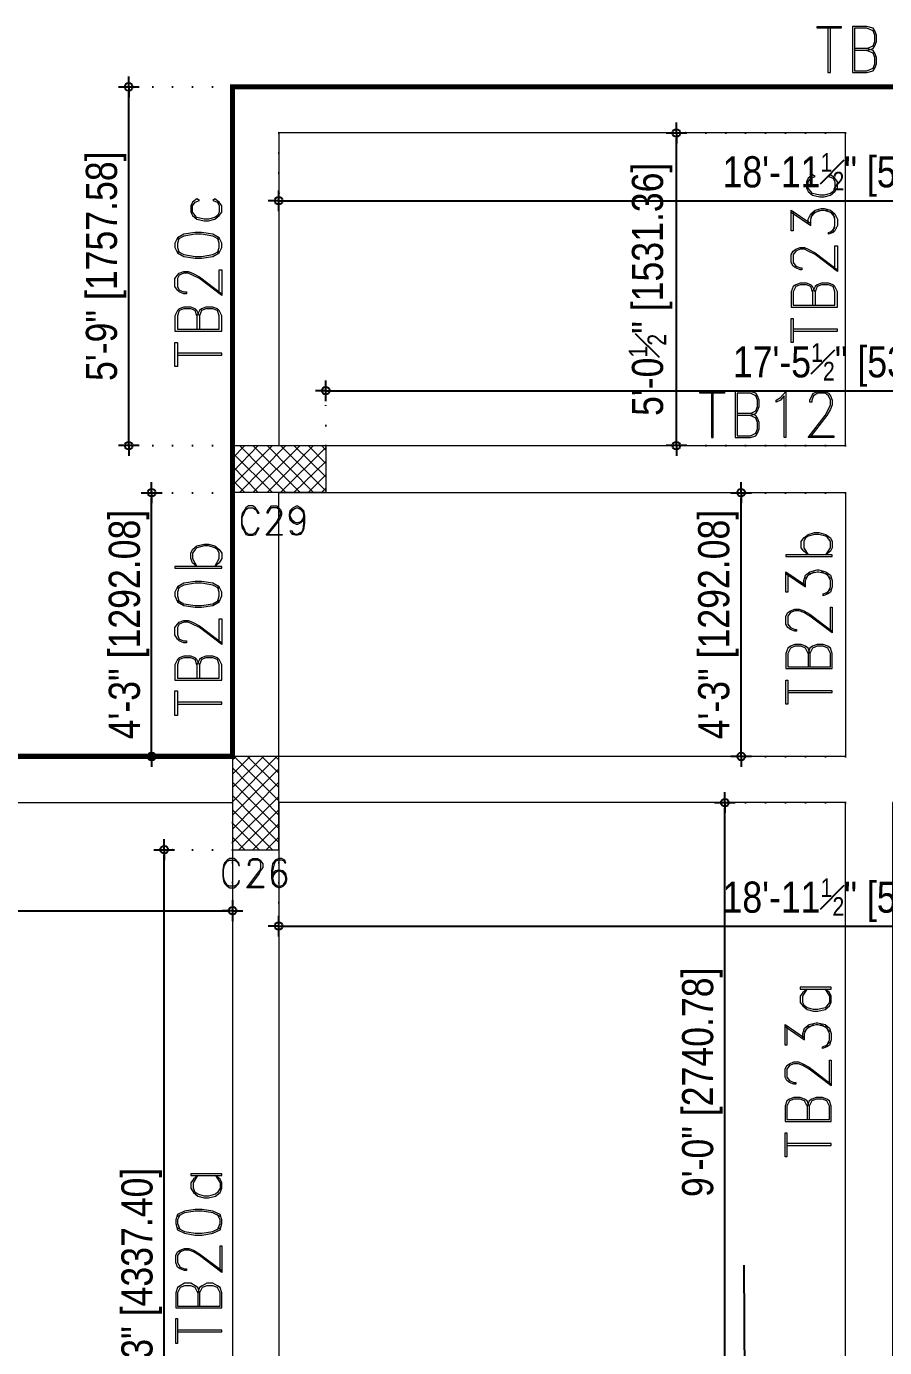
# Model space of a CAD drawing. Header units: inches. Extents: x 1259 to 4988, y 1085 to 3652.
# Drawn here: x 4131.9 to 4297.4, y 2769.3 to 3024.1 of the extents above; entities that cross this region are included whole.
import ezdxf

# ---------------------------------------------------------------- set-up
doc = ezdxf.new("R2010")
doc.units = ezdxf.units.IN
doc.header["$LTSCALE"] = 15
doc.header["$MEASUREMENT"] = 0
doc.header["$PDMODE"] = 2
doc.linetypes.add('DOT', pattern=[0.25, 0, -0.25])
for name, color, linetype in [('DIMENSION', 160, 'Continuous'), ('PDF_A_Column', 7, 'Continuous'), ('PDF_A_Column Hatch', 7, 'Continuous'), ('PDF_BEAM_LN', 7, 'Continuous'), ('PDF_BLS-TAG', 7, 'Continuous'), ('PDF_COL_NO', 7, 'Continuous')]:
    doc.layers.add(name, color=color, linetype=linetype)
doc.styles.add('swis721cnbt', font='swissc.ttf')
doc.dimstyles.get("Standard").update_dxf_attribs({"dimtxt": 6, "dimasz": 1, "dimexe": 0, "dimexo": 0, "dimgap": 0.5, "dimtad": 1, "dimdec": 1, "dimzin": 3, "dimdsep": 46, "dimlunit": 4, "dimtxsty": 'swis721cnbt', "dimblk": 'rp', "dimcen": 0.09, "dimclrd": 251, "dimclre": 3, "dimclrt": 160, "dimadec": 0, "dimazin": 0, "dimtfac": 0.6, "dimtdec": 1, "dimtofl": 0, "dimtmove": 0, "dimatfit": 3, "dimfxl": 9, "dimfrac": 1, "dimtolj": 1, "dimtzin": 0, "dimlwd": -1, "dimlwe": -1, "dimarcsym": 0})

# ---------------------------------------------------------------- blocks, each defined once
blk = doc.blocks.new('rp')
for p, q in [((0, 0), (-2, 0)), ((0, 2), (0, -2)), ((0, 0), (2, 0))]:
    blk.add_line(p, q)
blk.add_circle((0, 0), 0.75)
blk = doc.blocks.new('*D242')
at = {"layer": 'Defpoints', "color": 0, "transparency": 16777216}
for p in [(4004, 2874.42), (4171.68, 2874.42), (4171.68, 2853.57)]:
    blk.add_point(p, dxfattribs=at)
at = {"layer": 'DIMENSION', "color": 3, "linetype": 'DOT', "transparency": 16777216}
for p, q in [((4004, 2874.42), (4004, 2853.57)), ((4171.68, 2874.42), (4171.68, 2853.57))]:
    blk.add_line(p, q, dxfattribs=at)
at = {"layer": 'DIMENSION', "color": 251, "transparency": 16777216}
blk.add_line((4005, 2853.57), (4170.68, 2853.57), dxfattribs=at)
at = {"layer": 'DIMENSION', "color": 251, "transparency": 16777216, "rotation": 180}
blk.add_blockref('rp', (4004, 2853.57), dxfattribs=at)
at = {"layer": 'DIMENSION', "color": 251, "transparency": 16777216}
blk.add_blockref('rp', (4171.68, 2853.57), dxfattribs=at)
at = {"layer": 'DIMENSION', "color": 160, "transparency": 16777216, "insert": (4087.84, 2858.54), "char_height": 6, "attachment_point": 5, "style": 'swis721cnbt'}
blk.add_mtext('\\A1;13\'-11{\\H0.6x;\\S1#2;}" [4259.09]', dxfattribs=at)
blk = doc.blocks.new('*D243')
at = {"layer": 'Defpoints', "color": 0, "transparency": 16777216}
for p in [(4180.58, 2874.42), (4408.21, 2874.42), (4408.21, 2850.61)]:
    blk.add_point(p, dxfattribs=at)
at = {"layer": 'DIMENSION', "color": 3, "linetype": 'DOT', "transparency": 16777216}
for p, q in [((4180.58, 2874.42), (4180.58, 2850.61)), ((4408.21, 2874.42), (4408.21, 2850.61))]:
    blk.add_line(p, q, dxfattribs=at)
at = {"layer": 'DIMENSION', "color": 251, "transparency": 16777216}
blk.add_line((4181.58, 2850.61), (4407.21, 2850.61), dxfattribs=at)
at = {"layer": 'DIMENSION', "color": 251, "transparency": 16777216, "rotation": 180}
blk.add_blockref('rp', (4180.58, 2850.61), dxfattribs=at)
at = {"layer": 'DIMENSION', "color": 251, "transparency": 16777216}
blk.add_blockref('rp', (4408.21, 2850.61), dxfattribs=at)
at = {"layer": 'DIMENSION', "color": 160, "transparency": 16777216, "insert": (4294.4, 2855.58), "char_height": 6, "attachment_point": 5, "style": 'swis721cnbt'}
blk.add_mtext('\\A1;18\'-11{\\H0.6x;\\S1#2;}" [5781.75]', dxfattribs=at)
blk = doc.blocks.new('*D246')
at = {"layer": 'Defpoints', "color": 0, "transparency": 16777216}
for p in [(4399.3, 2953.85), (4189.66, 2943.27), (4399.3, 2943.27)]:
    blk.add_point(p, dxfattribs=at)
at = {"layer": 'DIMENSION', "color": 3, "linetype": 'DOT', "transparency": 16777216}
for p, q in [((4189.66, 2943.27), (4189.66, 2953.85)), ((4399.3, 2943.27), (4399.3, 2953.85))]:
    blk.add_line(p, q, dxfattribs=at)
at = {"layer": 'DIMENSION', "color": 251, "transparency": 16777216}
blk.add_line((4190.66, 2953.85), (4398.3, 2953.85), dxfattribs=at)
at = {"layer": 'DIMENSION', "color": 251, "transparency": 16777216, "rotation": 180}
blk.add_blockref('rp', (4189.66, 2953.85), dxfattribs=at)
at = {"layer": 'DIMENSION', "color": 251, "transparency": 16777216}
blk.add_blockref('rp', (4399.3, 2953.85), dxfattribs=at)
at = {"layer": 'DIMENSION', "color": 160, "transparency": 16777216, "insert": (4294.48, 2958.82), "char_height": 6, "attachment_point": 5, "style": 'swis721cnbt'}
blk.add_mtext('\\A1;17\'-5{\\H0.6x;\\S1#2;}" [5324.95]', dxfattribs=at)
blk = doc.blocks.new('*D247')
at = {"layer": 'Defpoints', "color": 0, "transparency": 16777216}
for p in [(4180.58, 3003.56), (4408.21, 3003.56), (4408.21, 2990.5)]:
    blk.add_point(p, dxfattribs=at)
at = {"layer": 'DIMENSION', "color": 3, "linetype": 'DOT', "transparency": 16777216}
for p, q in [((4180.58, 3003.56), (4180.58, 2990.5)), ((4408.21, 3003.56), (4408.21, 2990.5))]:
    blk.add_line(p, q, dxfattribs=at)
at = {"layer": 'DIMENSION', "color": 251, "transparency": 16777216}
blk.add_line((4181.58, 2990.5), (4407.21, 2990.5), dxfattribs=at)
at = {"layer": 'DIMENSION', "color": 251, "transparency": 16777216, "rotation": 180}
blk.add_blockref('rp', (4180.58, 2990.5), dxfattribs=at)
at = {"layer": 'DIMENSION', "color": 251, "transparency": 16777216}
blk.add_blockref('rp', (4408.21, 2990.5), dxfattribs=at)
at = {"layer": 'DIMENSION', "color": 160, "transparency": 16777216, "insert": (4294.4, 2995.47), "char_height": 6, "attachment_point": 5, "style": 'swis721cnbt'}
blk.add_mtext('\\A1;18\'-11{\\H0.6x;\\S1#2;}" [5781.75]', dxfattribs=at)
blk = doc.blocks.new('*D256')
at = {"layer": 'Defpoints', "color": 0, "transparency": 16777216}
for p in [(4158.51, 2865.34), (4171.68, 2865.34), (4171.68, 2694.58)]:
    blk.add_point(p, dxfattribs=at)
at = {"layer": 'DIMENSION', "color": 3, "linetype": 'DOT', "transparency": 16777216}
for p, q in [((4171.68, 2865.34), (4158.51, 2865.34)), ((4171.68, 2694.58), (4158.51, 2694.58))]:
    blk.add_line(p, q, dxfattribs=at)
at = {"layer": 'DIMENSION', "color": 251, "transparency": 16777216}
blk.add_line((4158.51, 2695.58), (4158.51, 2864.34), dxfattribs=at)
for p, rotation in [((4158.51, 2865.34), 90), ((4158.51, 2694.58), 270)]:
    blk.add_blockref('rp', p, dxfattribs=dict(at, rotation=rotation))
at = {"layer": 'DIMENSION', "color": 160, "transparency": 16777216, "insert": (4154.15, 2779.96), "char_height": 6, "attachment_point": 5, "rotation": 90, "style": 'swis721cnbt'}
blk.add_mtext('\\A1;14\'-3" [4337.40]', dxfattribs=at)
blk = doc.blocks.new('*D257')
at = {"layer": 'Defpoints', "color": 0, "transparency": 16777216}
for p in [(4156.08, 2934.19), (4171.68, 2934.19), (4171.68, 2883.32)]:
    blk.add_point(p, dxfattribs=at)
at = {"layer": 'DIMENSION', "color": 3, "linetype": 'DOT', "transparency": 16777216}
for p, q in [((4171.68, 2934.19), (4156.08, 2934.19)), ((4171.68, 2883.32), (4156.08, 2883.32))]:
    blk.add_line(p, q, dxfattribs=at)
at = {"layer": 'DIMENSION', "color": 251, "transparency": 16777216}
blk.add_line((4156.08, 2884.32), (4156.08, 2933.19), dxfattribs=at)
for p, rotation in [((4156.08, 2934.19), 90), ((4156.08, 2883.32), 270)]:
    blk.add_blockref('rp', p, dxfattribs=dict(at, rotation=rotation))
at = {"layer": 'DIMENSION', "color": 160, "transparency": 16777216, "insert": (4151.72, 2908.76), "char_height": 6, "attachment_point": 5, "rotation": 90, "style": 'swis721cnbt'}
blk.add_mtext('\\A1;4\'-3" [1292.08]', dxfattribs=at)
blk = doc.blocks.new('*D258')
at = {"layer": 'Defpoints', "color": 0, "transparency": 16777216}
for p in [(4151.66, 3012.47), (4171.68, 3012.47), (4171.68, 2943.27)]:
    blk.add_point(p, dxfattribs=at)
at = {"layer": 'DIMENSION', "color": 3, "linetype": 'DOT', "transparency": 16777216}
for p, q in [((4171.68, 3012.47), (4151.66, 3012.47)), ((4171.68, 2943.27), (4151.66, 2943.27))]:
    blk.add_line(p, q, dxfattribs=at)
at = {"layer": 'DIMENSION', "color": 251, "transparency": 16777216}
blk.add_line((4151.66, 2944.27), (4151.66, 3011.47), dxfattribs=at)
for p, rotation in [((4151.66, 3012.47), 90), ((4151.66, 2943.27), 270)]:
    blk.add_blockref('rp', p, dxfattribs=dict(at, rotation=rotation))
at = {"layer": 'DIMENSION', "color": 160, "transparency": 16777216, "insert": (4147.3, 2977.87), "char_height": 6, "attachment_point": 5, "rotation": 90, "style": 'swis721cnbt'}
blk.add_mtext('\\A1;5\'-9" [1757.58]', dxfattribs=at)
blk = doc.blocks.new('*D263')
at = {"layer": 'Defpoints', "color": 0, "transparency": 16777216}
for p in [(4266.61, 2874.42), (4289.86, 2874.42), (4289.86, 2766.51)]:
    blk.add_point(p, dxfattribs=at)
at = {"layer": 'DIMENSION', "color": 3, "linetype": 'DOT', "transparency": 16777216}
for p, q in [((4289.86, 2874.42), (4266.61, 2874.42)), ((4289.86, 2766.51), (4266.61, 2766.51))]:
    blk.add_line(p, q, dxfattribs=at)
at = {"layer": 'DIMENSION', "color": 251, "transparency": 16777216}
blk.add_line((4266.61, 2767.51), (4266.61, 2873.42), dxfattribs=at)
for p, rotation in [((4266.61, 2874.42), 90), ((4266.61, 2766.51), 270)]:
    blk.add_blockref('rp', p, dxfattribs=dict(at, rotation=rotation))
at = {"layer": 'DIMENSION', "color": 160, "transparency": 16777216, "insert": (4262.25, 2820.47), "char_height": 6, "attachment_point": 5, "rotation": 90, "style": 'swis721cnbt'}
blk.add_mtext('\\A1;9\'-0" [2740.78]', dxfattribs=at)
blk = doc.blocks.new('*D264')
at = {"layer": 'Defpoints', "color": 0, "transparency": 16777216}
for p in [(4269.73, 2934.19), (4289.86, 2934.19), (4289.86, 2883.32)]:
    blk.add_point(p, dxfattribs=at)
at = {"layer": 'DIMENSION', "color": 3, "linetype": 'DOT', "transparency": 16777216}
for p, q in [((4289.86, 2934.19), (4269.73, 2934.19)), ((4289.86, 2883.32), (4269.73, 2883.32))]:
    blk.add_line(p, q, dxfattribs=at)
at = {"layer": 'DIMENSION', "color": 251, "transparency": 16777216}
blk.add_line((4269.73, 2884.32), (4269.73, 2933.19), dxfattribs=at)
for p, rotation in [((4269.73, 2934.19), 90), ((4269.73, 2883.32), 270)]:
    blk.add_blockref('rp', p, dxfattribs=dict(at, rotation=rotation))
at = {"layer": 'DIMENSION', "color": 160, "transparency": 16777216, "insert": (4265.36, 2908.76), "char_height": 6, "attachment_point": 5, "rotation": 90, "style": 'swis721cnbt'}
blk.add_mtext('\\A1;4\'-3" [1292.08]', dxfattribs=at)
blk = doc.blocks.new('*D265')
at = {"layer": 'Defpoints', "color": 0, "transparency": 16777216}
for p in [(4257.26, 3003.56), (4289.86, 3003.56), (4289.86, 2943.27)]:
    blk.add_point(p, dxfattribs=at)
at = {"layer": 'DIMENSION', "color": 3, "linetype": 'DOT', "transparency": 16777216}
for p, q in [((4289.86, 3003.56), (4257.26, 3003.56)), ((4289.86, 2943.27), (4257.26, 2943.27))]:
    blk.add_line(p, q, dxfattribs=at)
at = {"layer": 'DIMENSION', "color": 251, "transparency": 16777216}
blk.add_line((4257.26, 2944.27), (4257.26, 3002.56), dxfattribs=at)
for p, rotation in [((4257.26, 3003.56), 90), ((4257.26, 2943.27), 270)]:
    blk.add_blockref('rp', p, dxfattribs=dict(at, rotation=rotation))
at = {"layer": 'DIMENSION', "color": 160, "transparency": 16777216, "insert": (4252.29, 2973.42), "char_height": 6, "attachment_point": 5, "rotation": 90, "style": 'swis721cnbt'}
blk.add_mtext('\\A1;5\'-0{\\H0.6x;\\S1#2;}" [1531.36]', dxfattribs=at)

msp = doc.modelspace()

# ---------------------------------------------------------------- linework, layer by layer
at = {"layer": 'DIMENSION'}
msp.add_line((4270.504, 2760.518), (4270.332, 2785.218), dxfattribs=at)
at = {"layer": 'DIMENSION', "const_width": 1}
msp.add_lwpolyline([(3910.992, 2883.324), (4171.677, 2883.324), (4171.677, 3012.467), (4417.289, 3012.467), (4417.289, 2883.324), (4677.802, 2883.324), (4677.802, 2739.622), (4793.072, 2739.622), (4710.687, 2380.11), (4677.802, 2380.11), (4677.802, 2224.419)], dxfattribs=at)
at = {"layer": 'PDF_A_Column', "lineweight": 0}
for points in [[(4171.677, 2943.271), (4189.661, 2943.271), (4189.661, 2934.194), (4171.677, 2934.194)], [(4171.677, 2865.34), (4180.583, 2865.34), (4180.583, 2883.324), (4171.677, 2883.324)]]:
    msp.add_lwpolyline(points, close=True, dxfattribs=at)
at = {"layer": 'PDF_A_Column Hatch', "lineweight": 0}
for points in [[(4171.677, 2940.873), (4174.074, 2943.271)], [(4171.677, 2938.133), (4176.644, 2943.271)], [(4171.677, 2935.564), (4179.384, 2943.271)], [(4173.047, 2943.271), (4181.953, 2934.194)], [(4173.047, 2934.194), (4181.953, 2943.271)], [(4175.616, 2943.271), (4184.694, 2934.194)], [(4175.616, 2934.194), (4184.694, 2943.271)], [(4178.356, 2943.271), (4187.263, 2934.194)], [(4178.356, 2934.194), (4187.263, 2943.271)], [(4180.926, 2943.271), (4189.661, 2934.536)], [(4183.495, 2943.271), (4189.661, 2937.277)], [(4186.235, 2943.271), (4189.661, 2939.846)], [(4188.804, 2943.271), (4189.661, 2942.415)], [(4171.677, 2941.901), (4179.384, 2934.194)], [(4180.926, 2934.194), (4189.661, 2942.929)], [(4171.677, 2939.332), (4176.644, 2934.194)], [(4183.495, 2934.194), (4189.661, 2940.188)], [(4171.677, 2936.591), (4174.074, 2934.194)], [(4186.235, 2934.194), (4189.661, 2937.619)], [(4188.804, 2934.194), (4189.661, 2935.05)], [(4171.677, 2882.639), (4172.362, 2883.324)], [(4171.677, 2879.898), (4175.102, 2883.324)], [(4171.677, 2877.329), (4177.671, 2883.324)], [(4171.677, 2874.589), (4180.24, 2883.324)], [(4172.019, 2883.324), (4180.583, 2874.76)], [(4174.588, 2883.324), (4180.583, 2877.329)], [(4177.329, 2883.324), (4180.583, 2880.07)], [(4179.898, 2883.324), (4180.583, 2882.639)], [(4171.677, 2881.097), (4180.583, 2872.02)], [(4171.677, 2872.02), (4180.583, 2880.926)], [(4171.677, 2878.357), (4180.583, 2869.451)], [(4171.677, 2869.279), (4180.583, 2878.357)], [(4171.677, 2875.788), (4180.583, 2866.71)], [(4171.677, 2866.71), (4180.583, 2875.617)], [(4171.677, 2873.047), (4179.384, 2865.34)], [(4172.875, 2865.34), (4180.583, 2873.047)], [(4171.677, 2870.478), (4176.815, 2865.34)], [(4175.616, 2865.34), (4180.583, 2870.307)], [(4171.677, 2867.738), (4174.074, 2865.34)], [(4178.185, 2865.34), (4180.583, 2867.738)]]:
    msp.add_lwpolyline(points, dxfattribs=at)
at = {"layer": 'PDF_BEAM_LN', "lineweight": 0}
for points in [[(4020.438, 2071.639), (4020.438, 2425.156), (3957.408, 2425.156), (3957.408, 2562.864), (4002.454, 2562.864), (4002.454, 2685.67), (3910.992, 2685.67), (3910.992, 2883.324), (4171.677, 2883.324), (4171.677, 3012.467), (4417.289, 3012.467), (4417.289, 2883.324), (4677.802, 2883.324), (4677.802, 2739.622), (4710.687, 2739.622), (4710.687, 2727.633), (4677.802, 2685.67), (4631.386, 2685.67), (4631.386, 2434.063), (4677.802, 2434.063), (4713.428, 2391.757), (4710.687, 2380.11), (4677.802, 2380.11), (4677.802, 2224.419)], [(4516.116, 2434.063), (4622.308, 2434.063), (4622.308, 2685.67), (4408.211, 2685.67), (4408.211, 2733.627), (4339.357, 2733.627), (4339.357, 2742.534), (4408.211, 2742.534), (4408.211, 2874.418), (4298.936, 2874.418), (4298.936, 2766.513), (4289.858, 2766.513), (4289.858, 2874.418), (4180.583, 2874.418), (4180.583, 2742.363), (4264.509, 2742.363), (4264.509, 2733.456), (4180.583, 2733.456), (4180.583, 2694.576), (4206.103, 2694.576), (4206.103, 2434.063)]]:
    msp.add_lwpolyline(points, dxfattribs=at)
for points in [[(4289.858, 3003.561), (4180.583, 3003.561), (4180.583, 2943.271), (4289.858, 2943.271)], [(4289.858, 2934.194), (4289.858, 2883.324), (4180.583, 2883.324), (4180.583, 2934.194)], [(4171.677, 2874.418), (4171.677, 2694.576), (3920.07, 2694.576), (3920.07, 2874.418)]]:
    msp.add_lwpolyline(points, close=True, dxfattribs=at)
at = {"layer": 'PDF_BLS-TAG', "lineweight": 0}
for points in [[(4284.377, 3024.114), (4289.002, 3024.114), (4289.002, 3023.772), (4284.377, 3023.772)], [(4283.521, 2995.511), (4282.664, 2994.826), (4282.322, 2994.141), (4282.322, 2992.942), (4282.664, 2992.257), (4283.521, 2991.572), (4284.891, 2991.229), (4285.747, 2991.229), (4286.946, 2991.572), (4287.803, 2992.257), (4288.317, 2992.942), (4288.317, 2994.141), (4287.803, 2994.826), (4286.946, 2995.511), (4286.604, 2995.168), (4287.46, 2994.826), (4287.803, 2994.141), (4287.803, 2992.942), (4287.46, 2992.257), (4286.946, 2991.914), (4285.747, 2991.572), (4284.891, 2991.572), (4283.521, 2991.914), (4283.178, 2992.257), (4282.664, 2992.942), (4282.664, 2994.141), (4283.178, 2994.826), (4284.035, 2995.168)], [(4164.825, 2990.886), (4163.969, 2990.201), (4163.626, 2989.516), (4163.626, 2988.317), (4163.969, 2987.632), (4164.825, 2986.947), (4166.196, 2986.604), (4167.052, 2986.604), (4168.251, 2986.947), (4169.107, 2987.632), (4169.621, 2988.317), (4169.621, 2989.516), (4169.107, 2990.201), (4168.251, 2990.886), (4167.908, 2990.544), (4168.765, 2990.201), (4169.107, 2989.516), (4169.107, 2988.317), (4168.765, 2987.632), (4168.251, 2987.29), (4167.052, 2986.947), (4166.196, 2986.947), (4164.825, 2987.29), (4164.483, 2987.632), (4163.969, 2988.317), (4163.969, 2989.516), (4164.483, 2990.201), (4165.339, 2990.544)], [(4160.543, 2981.466), (4161.057, 2980.438), (4162.256, 2979.753), (4164.483, 2979.411), (4165.682, 2979.411), (4167.908, 2979.753), (4169.107, 2980.438), (4169.621, 2981.466), (4169.621, 2982.323), (4169.107, 2983.35), (4167.908, 2984.035), (4165.682, 2984.378), (4164.483, 2984.378), (4162.256, 2984.035), (4161.057, 2983.35), (4160.543, 2982.323)], [(4279.41, 2963.139), (4279.41, 2967.764), (4279.753, 2967.764), (4279.753, 2963.139)], [(4160.543, 2958.515), (4160.543, 2963.139), (4161.057, 2963.139), (4161.057, 2958.515)], [(4261.769, 2953.719), (4266.564, 2953.719), (4266.564, 2953.377), (4261.769, 2953.377)], [(4276.498, 2952.006), (4277.355, 2952.52), (4278.382, 2953.719), (4278.382, 2944.813), (4278.04, 2944.813), (4278.04, 2952.863), (4277.355, 2952.006), (4276.498, 2951.664)], [(4282.664, 2922.204), (4281.808, 2922.889), (4281.294, 2923.574), (4281.294, 2924.773), (4281.808, 2925.458), (4282.664, 2926.143), (4283.863, 2926.486), (4284.72, 2926.486), (4286.09, 2926.143), (4286.946, 2925.458), (4287.289, 2924.773), (4287.289, 2923.574), (4286.946, 2922.889), (4286.09, 2922.204), (4286.946, 2923.574), (4286.946, 2924.773), (4286.433, 2925.458), (4286.09, 2925.801), (4284.72, 2926.143), (4283.863, 2926.143), (4282.664, 2925.801), (4282.151, 2925.458), (4281.808, 2924.773), (4281.808, 2923.574)], [(4164.825, 2919.977), (4163.969, 2920.663), (4163.626, 2921.519), (4163.626, 2922.547), (4163.969, 2923.232), (4164.825, 2923.917), (4166.196, 2924.259), (4167.052, 2924.259), (4168.251, 2923.917), (4169.107, 2923.232), (4169.621, 2922.547), (4169.621, 2921.519), (4169.107, 2920.663), (4168.251, 2919.977), (4169.107, 2921.519), (4169.107, 2922.547), (4168.765, 2923.232), (4168.251, 2923.574), (4167.052, 2923.917), (4166.196, 2923.917), (4164.825, 2923.574), (4164.483, 2923.232), (4163.969, 2922.547), (4163.969, 2921.519)], [(4278.382, 2921.862), (4287.289, 2921.862), (4287.289, 2922.204), (4278.382, 2922.204)], [(4160.543, 2919.635), (4169.621, 2919.635), (4169.621, 2919.977), (4160.543, 2919.977)], [(4160.543, 2914.325), (4161.057, 2913.126), (4162.256, 2912.441), (4164.483, 2912.099), (4165.682, 2912.099), (4167.908, 2912.441), (4169.107, 2913.126), (4169.621, 2914.325), (4169.621, 2915.01), (4169.107, 2916.038), (4167.908, 2916.723), (4165.682, 2917.066), (4164.483, 2917.066), (4162.256, 2916.723), (4161.057, 2916.038), (4160.543, 2915.01)], [(4278.382, 2893.429), (4278.382, 2898.054), (4278.725, 2898.054), (4278.725, 2893.429)], [(4160.543, 2891.203), (4160.543, 2895.999), (4161.057, 2895.999), (4161.057, 2891.203)], [(4281.123, 2838.449), (4287.118, 2838.449), (4287.118, 2838.792), (4281.123, 2838.792)], [(4282.493, 2838.449), (4281.637, 2837.764), (4281.123, 2837.079), (4281.123, 2835.88), (4281.637, 2835.195), (4282.493, 2834.51), (4283.692, 2834.167), (4284.548, 2834.167), (4285.919, 2834.51), (4286.775, 2835.195), (4287.118, 2835.88), (4287.118, 2837.079), (4286.775, 2837.764), (4285.919, 2838.449), (4286.775, 2837.079), (4286.775, 2835.88), (4286.261, 2835.195), (4285.919, 2834.852), (4284.548, 2834.51), (4283.692, 2834.51), (4282.493, 2834.852), (4281.979, 2835.195), (4281.637, 2835.88), (4281.637, 2837.079)], [(4278.211, 2806.078), (4278.211, 2810.702), (4278.554, 2810.702), (4278.554, 2806.078)], [(4163.626, 2802.481), (4169.621, 2802.481), (4169.621, 2802.824), (4163.626, 2802.824)], [(4164.997, 2802.481), (4164.14, 2801.796), (4163.626, 2801.111), (4163.626, 2800.083), (4164.14, 2799.227), (4164.997, 2798.542), (4166.196, 2798.199), (4167.052, 2798.199), (4168.422, 2798.542), (4169.279, 2799.227), (4169.621, 2800.083), (4169.621, 2801.111), (4169.279, 2801.796), (4168.422, 2802.481), (4169.279, 2801.111), (4169.279, 2800.083), (4168.765, 2799.227), (4168.422, 2798.884), (4167.052, 2798.542), (4166.196, 2798.542), (4164.997, 2798.884), (4164.483, 2799.227), (4164.14, 2800.083), (4164.14, 2801.111)], [(4160.715, 2793.232), (4161.057, 2792.033), (4162.428, 2791.348), (4164.483, 2791.005), (4165.853, 2791.005), (4167.908, 2791.348), (4169.279, 2792.033), (4169.621, 2793.232), (4169.621, 2793.917), (4169.279, 2794.945), (4167.908, 2795.63), (4165.853, 2795.972), (4164.483, 2795.972), (4162.428, 2795.63), (4161.057, 2794.945), (4160.715, 2793.917)], [(4160.715, 2770.11), (4160.715, 2774.905), (4161.057, 2774.905), (4161.057, 2770.11)]]:
    msp.add_lwpolyline(points, close=True, dxfattribs=at)
for points in [[(4286.433, 3023.772), (4286.433, 3015.208), (4286.946, 3015.208), (4286.946, 3023.772)], [(4293.969, 3019.49), (4295.168, 3019.832), (4295.51, 3020.346), (4295.853, 3021.203), (4295.853, 3022.401), (4295.51, 3023.258), (4295.168, 3023.772), (4293.969, 3024.114), (4291.228, 3024.114), (4291.228, 3015.208), (4293.969, 3015.208), (4295.168, 3015.55), (4295.51, 3016.064), (4295.853, 3016.921), (4295.853, 3018.12), (4295.51, 3018.976), (4295.168, 3019.49), (4293.969, 3019.832), (4291.571, 3019.832)], [(4293.969, 3019.832), (4295.168, 3020.346), (4295.51, 3021.203), (4295.51, 3022.401), (4295.168, 3023.258), (4293.969, 3023.772), (4291.571, 3023.772), (4291.571, 3015.55), (4293.969, 3015.55), (4295.168, 3016.064), (4295.51, 3016.921), (4295.51, 3018.12), (4295.168, 3018.976), (4293.969, 3019.49), (4291.571, 3019.49)], [(4282.664, 2986.091), (4282.664, 2986.947), (4283.178, 2987.975), (4284.035, 2988.66), (4285.234, 2989.002), (4285.747, 2989.002), (4286.946, 2988.66), (4287.803, 2987.975), (4288.317, 2986.947), (4288.317, 2985.748), (4287.803, 2984.72), (4287.46, 2984.378), (4286.604, 2984.035), (4286.604, 2984.378), (4287.46, 2984.72), (4287.803, 2985.748), (4287.803, 2986.947), (4287.46, 2987.975), (4286.09, 2988.66)], [(4279.753, 2988.317), (4279.753, 2984.72), (4279.41, 2984.72), (4279.41, 2988.66), (4283.178, 2986.091)], [(4279.41, 2988.317), (4283.178, 2985.748), (4283.178, 2986.947), (4283.521, 2987.975), (4284.891, 2988.66)], [(4283.178, 2987.29), (4284.035, 2988.317), (4285.234, 2988.66), (4285.747, 2988.66), (4286.946, 2988.317), (4287.803, 2987.29)], [(4169.107, 2983.008), (4167.908, 2983.693), (4165.682, 2984.035), (4164.483, 2984.035), (4162.256, 2983.693), (4161.057, 2983.008)], [(4287.803, 2985.406), (4286.946, 2984.378)], [(4161.4, 2983.35), (4161.057, 2982.323), (4161.057, 2981.466), (4161.4, 2980.438)], [(4168.765, 2980.438), (4169.107, 2981.466), (4169.107, 2982.323), (4168.765, 2983.35)], [(4287.803, 2977.184), (4287.803, 2981.809), (4288.317, 2981.809), (4288.317, 2976.842), (4284.035, 2980.096), (4282.664, 2980.781), (4281.979, 2981.124), (4281.123, 2981.124), (4280.267, 2980.781), (4279.753, 2980.096), (4279.753, 2978.554), (4280.267, 2977.869), (4281.123, 2977.527), (4281.465, 2977.527), (4281.465, 2977.184), (4281.123, 2977.184), (4280.267, 2977.527), (4279.753, 2977.869), (4279.41, 2978.554), (4279.41, 2980.096), (4279.753, 2980.781), (4280.267, 2981.124), (4281.123, 2981.466), (4281.979, 2981.466), (4282.664, 2981.124), (4284.035, 2980.438), (4288.317, 2977.184)], [(4161.057, 2980.781), (4162.256, 2980.096), (4164.483, 2979.753), (4165.682, 2979.753), (4167.908, 2980.096), (4169.107, 2980.781)], [(4169.107, 2972.56), (4169.107, 2977.184), (4169.621, 2977.184), (4169.621, 2972.217), (4165.339, 2975.471), (4163.969, 2976.157), (4163.113, 2976.499), (4162.256, 2976.499), (4161.4, 2976.157), (4161.057, 2975.471), (4161.057, 2973.93), (4161.4, 2973.245), (4162.256, 2972.902), (4162.77, 2972.902), (4162.77, 2972.56), (4162.256, 2972.56), (4161.4, 2972.902), (4161.057, 2973.245), (4160.543, 2973.93), (4160.543, 2975.471), (4161.057, 2976.157), (4161.4, 2976.499), (4162.256, 2976.842), (4163.113, 2976.842), (4163.969, 2976.499), (4165.339, 2975.814), (4169.621, 2972.56)], [(4284.035, 2972.902), (4283.521, 2973.93), (4283.178, 2974.272), (4282.322, 2974.615), (4281.123, 2974.615), (4280.267, 2974.272), (4279.753, 2973.93), (4279.41, 2972.902), (4279.41, 2969.991), (4288.317, 2969.991), (4288.317, 2972.902), (4287.803, 2973.93), (4287.46, 2974.272), (4286.604, 2974.615), (4285.234, 2974.615), (4284.377, 2974.272), (4284.035, 2973.93), (4283.521, 2972.902), (4283.521, 2970.333)], [(4283.521, 2972.902), (4283.178, 2973.93), (4282.322, 2974.272), (4281.123, 2974.272), (4280.267, 2973.93), (4279.753, 2972.902), (4279.753, 2970.333), (4287.803, 2970.333), (4287.803, 2972.902), (4287.46, 2973.93), (4286.604, 2974.272), (4285.234, 2974.272), (4284.377, 2973.93), (4284.035, 2972.902), (4284.035, 2970.333)], [(4165.339, 2968.278), (4164.825, 2969.305), (4164.483, 2969.648), (4163.626, 2969.991), (4162.256, 2969.991), (4161.4, 2969.648), (4161.057, 2969.305), (4160.543, 2968.278), (4160.543, 2965.366), (4169.621, 2965.366), (4169.621, 2968.278), (4169.107, 2969.305), (4168.765, 2969.648), (4167.908, 2969.991), (4166.538, 2969.991), (4165.682, 2969.648), (4165.339, 2969.305), (4164.825, 2968.278), (4164.825, 2965.709)], [(4164.825, 2968.278), (4164.483, 2969.305), (4163.626, 2969.648), (4162.256, 2969.648), (4161.4, 2969.305), (4161.057, 2968.278), (4161.057, 2965.709), (4169.107, 2965.709), (4169.107, 2968.278), (4168.765, 2969.305), (4167.908, 2969.648), (4166.538, 2969.648), (4165.682, 2969.305), (4165.339, 2968.278), (4165.339, 2965.709)], [(4279.753, 2965.366), (4288.317, 2965.366), (4288.317, 2965.709), (4279.753, 2965.709)], [(4161.057, 2960.742), (4169.621, 2960.742), (4169.621, 2961.084), (4161.057, 2961.084)], [(4263.995, 2953.377), (4263.995, 2944.813), (4264.338, 2944.813), (4264.338, 2953.377)], [(4271.531, 2949.095), (4272.559, 2949.437), (4272.902, 2949.951), (4273.244, 2950.807), (4273.244, 2952.006), (4272.902, 2952.863), (4272.559, 2953.377), (4271.531, 2953.719), (4268.62, 2953.719), (4268.62, 2944.813), (4271.531, 2944.813), (4272.559, 2945.155), (4272.902, 2945.669), (4273.244, 2946.525), (4273.244, 2947.724), (4272.902, 2948.581), (4272.559, 2949.095), (4271.531, 2949.437), (4268.962, 2949.437)], [(4271.531, 2949.437), (4272.559, 2949.951), (4272.902, 2950.807), (4272.902, 2952.006), (4272.559, 2952.863), (4271.531, 2953.377), (4268.962, 2953.377), (4268.962, 2945.155), (4271.531, 2945.155), (4272.559, 2945.669), (4272.902, 2946.525), (4272.902, 2947.724), (4272.559, 2948.581), (4271.531, 2949.095), (4268.962, 2949.095)], [(4283.007, 2945.155), (4287.631, 2945.155), (4287.631, 2944.813), (4282.664, 2944.813), (4285.919, 2949.095), (4286.604, 2950.294), (4286.946, 2951.15), (4286.946, 2952.006), (4286.604, 2952.863), (4285.919, 2953.377), (4284.548, 2953.377), (4283.692, 2952.863), (4283.35, 2952.006), (4283.35, 2951.664), (4283.007, 2951.664), (4283.007, 2952.006), (4283.35, 2952.863), (4283.692, 2953.377), (4284.548, 2953.719), (4285.919, 2953.719), (4286.604, 2953.377), (4286.946, 2952.863), (4287.289, 2952.006), (4287.289, 2951.15), (4286.946, 2950.294), (4286.261, 2949.095), (4283.007, 2944.813)], [(4278.725, 2918.607), (4278.725, 2915.01), (4278.382, 2915.01), (4278.382, 2918.95), (4282.151, 2916.381)], [(4278.382, 2918.607), (4282.151, 2916.038), (4282.151, 2917.237), (4282.664, 2918.265), (4283.863, 2918.95)], [(4281.808, 2916.381), (4281.808, 2917.237), (4282.151, 2918.265), (4283.007, 2918.95), (4284.377, 2919.292), (4284.72, 2919.292), (4286.09, 2918.95), (4286.946, 2918.265), (4287.289, 2917.237), (4287.289, 2916.038), (4286.946, 2915.01), (4286.433, 2914.668), (4285.576, 2914.325), (4285.576, 2914.668), (4286.433, 2915.01), (4286.946, 2916.038), (4286.946, 2917.237), (4286.433, 2918.265), (4285.234, 2918.95)], [(4282.151, 2917.58), (4283.007, 2918.607), (4284.377, 2918.95), (4284.72, 2918.95), (4286.09, 2918.607), (4286.946, 2917.58)], [(4169.107, 2915.696), (4167.908, 2916.381), (4165.682, 2916.723), (4164.483, 2916.723), (4162.256, 2916.381), (4161.057, 2915.696)], [(4161.4, 2916.038), (4161.057, 2915.01), (4161.057, 2914.325), (4161.4, 2913.126)], [(4168.765, 2913.126), (4169.107, 2914.325), (4169.107, 2915.01), (4168.765, 2916.038)], [(4286.946, 2915.696), (4286.09, 2914.668)], [(4161.057, 2913.469), (4162.256, 2912.784), (4164.483, 2912.441), (4165.682, 2912.441), (4167.908, 2912.784), (4169.107, 2913.469)], [(4169.107, 2905.248), (4169.107, 2909.872), (4169.621, 2909.872), (4169.621, 2904.905), (4165.339, 2908.159), (4163.969, 2908.844), (4163.113, 2909.187), (4162.256, 2909.187), (4161.4, 2908.844), (4161.057, 2908.159), (4161.057, 2906.789), (4161.4, 2905.933), (4162.256, 2905.59), (4162.77, 2905.59), (4162.77, 2905.248), (4162.256, 2905.248), (4161.4, 2905.59), (4161.057, 2905.933), (4160.543, 2906.789), (4160.543, 2908.159), (4161.057, 2908.844), (4161.4, 2909.187), (4162.256, 2909.53), (4163.113, 2909.53), (4163.969, 2909.187), (4165.339, 2908.502), (4169.621, 2905.248)], [(4286.946, 2907.474), (4286.946, 2912.099), (4287.289, 2912.099), (4287.289, 2907.132), (4283.007, 2910.386), (4281.808, 2911.071), (4280.952, 2911.414), (4280.095, 2911.414), (4279.239, 2911.071), (4278.725, 2910.386), (4278.725, 2908.844), (4279.239, 2908.159), (4280.095, 2907.817), (4280.438, 2907.817), (4280.438, 2907.474), (4280.095, 2907.474), (4279.239, 2907.817), (4278.725, 2908.159), (4278.382, 2908.844), (4278.382, 2910.386), (4278.725, 2911.071), (4279.239, 2911.414), (4280.095, 2911.756), (4280.952, 2911.756), (4281.808, 2911.414), (4283.007, 2910.728), (4287.289, 2907.474)], [(4283.007, 2903.192), (4282.664, 2904.22), (4282.151, 2904.562), (4281.294, 2904.905), (4280.095, 2904.905), (4279.239, 2904.562), (4278.725, 2904.22), (4278.382, 2903.192), (4278.382, 2900.281), (4287.289, 2900.281), (4287.289, 2903.192), (4286.946, 2904.22), (4286.433, 2904.562), (4285.576, 2904.905), (4284.377, 2904.905), (4283.521, 2904.562), (4283.007, 2904.22), (4282.664, 2903.192), (4282.664, 2900.623)], [(4165.339, 2900.966), (4164.825, 2901.993), (4164.483, 2902.336), (4163.626, 2902.678), (4162.256, 2902.678), (4161.4, 2902.336), (4161.057, 2901.993), (4160.543, 2900.966), (4160.543, 2898.054), (4169.621, 2898.054), (4169.621, 2900.966), (4169.107, 2901.993), (4168.765, 2902.336), (4167.908, 2902.678), (4166.538, 2902.678), (4165.682, 2902.336), (4165.339, 2901.993), (4164.825, 2900.966), (4164.825, 2898.396)], [(4164.825, 2900.966), (4164.483, 2901.993), (4163.626, 2902.336), (4162.256, 2902.336), (4161.4, 2901.993), (4161.057, 2900.966), (4161.057, 2898.396), (4169.107, 2898.396), (4169.107, 2900.966), (4168.765, 2901.993), (4167.908, 2902.336), (4166.538, 2902.336), (4165.682, 2901.993), (4165.339, 2900.966), (4165.339, 2898.396)], [(4282.664, 2903.192), (4282.151, 2904.22), (4281.294, 2904.562), (4280.095, 2904.562), (4279.239, 2904.22), (4278.725, 2903.192), (4278.725, 2900.623), (4286.946, 2900.623), (4286.946, 2903.192), (4286.433, 2904.22), (4285.576, 2904.562), (4284.377, 2904.562), (4283.521, 2904.22), (4283.007, 2903.192), (4283.007, 2900.623)], [(4278.725, 2895.656), (4287.289, 2895.656), (4287.289, 2895.999), (4278.725, 2895.999)], [(4161.057, 2893.429), (4169.621, 2893.429), (4169.621, 2893.772), (4161.057, 2893.772)], [(4278.554, 2831.256), (4278.554, 2827.659), (4278.211, 2827.659), (4278.211, 2831.598), (4281.979, 2829.029)], [(4278.211, 2831.256), (4281.979, 2828.686), (4281.979, 2829.885), (4282.493, 2830.913), (4283.692, 2831.598)], [(4281.637, 2829.029), (4281.637, 2829.885), (4281.979, 2830.913), (4282.836, 2831.598), (4284.206, 2831.941), (4284.548, 2831.941), (4285.919, 2831.598), (4286.775, 2830.913), (4287.118, 2829.885), (4287.118, 2828.686), (4286.775, 2827.659), (4286.261, 2827.316), (4285.405, 2826.974), (4285.405, 2827.316), (4286.261, 2827.659), (4286.775, 2828.686), (4286.775, 2829.885), (4286.261, 2830.913), (4285.062, 2831.598)], [(4281.979, 2830.228), (4282.836, 2831.256), (4284.206, 2831.598), (4284.548, 2831.598), (4285.919, 2831.256), (4286.775, 2830.228)], [(4286.775, 2828.344), (4285.919, 2827.316)], [(4286.775, 2820.123), (4286.775, 2824.747), (4287.118, 2824.747), (4287.118, 2819.78), (4282.836, 2823.034), (4281.637, 2823.719), (4280.78, 2824.062), (4279.924, 2824.062), (4279.068, 2823.719), (4278.554, 2823.034), (4278.554, 2821.493), (4279.068, 2820.808), (4279.924, 2820.465), (4280.267, 2820.465), (4280.267, 2820.123), (4279.924, 2820.123), (4279.068, 2820.465), (4278.554, 2820.808), (4278.211, 2821.493), (4278.211, 2823.034), (4278.554, 2823.719), (4279.068, 2824.062), (4279.924, 2824.405), (4280.78, 2824.405), (4281.637, 2824.062), (4282.836, 2823.377), (4287.118, 2820.123)], [(4282.836, 2815.841), (4282.493, 2816.868), (4281.979, 2817.211), (4281.123, 2817.553), (4279.924, 2817.553), (4279.068, 2817.211), (4278.554, 2816.868), (4278.211, 2815.841), (4278.211, 2812.929), (4287.118, 2812.929), (4287.118, 2815.841), (4286.775, 2816.868), (4286.261, 2817.211), (4285.405, 2817.553), (4284.206, 2817.553), (4283.35, 2817.211), (4282.836, 2816.868), (4282.493, 2815.841), (4282.493, 2813.271)], [(4282.493, 2815.841), (4281.979, 2816.868), (4281.123, 2817.211), (4279.924, 2817.211), (4279.068, 2816.868), (4278.554, 2815.841), (4278.554, 2813.271), (4286.775, 2813.271), (4286.775, 2815.841), (4286.261, 2816.868), (4285.405, 2817.211), (4284.206, 2817.211), (4283.35, 2816.868), (4282.836, 2815.841), (4282.836, 2813.271)], [(4278.554, 2808.304), (4287.118, 2808.304), (4287.118, 2808.647), (4278.554, 2808.647)], [(4169.279, 2794.602), (4167.908, 2795.287), (4165.853, 2795.63), (4164.483, 2795.63), (4162.428, 2795.287), (4161.057, 2794.602)], [(4161.571, 2794.945), (4161.057, 2793.917), (4161.057, 2793.232), (4161.571, 2792.033)], [(4168.765, 2792.033), (4169.279, 2793.232), (4169.279, 2793.917), (4168.765, 2794.945)], [(4161.057, 2792.376), (4162.428, 2791.691), (4164.483, 2791.348), (4165.853, 2791.348), (4167.908, 2791.691), (4169.279, 2792.376)], [(4169.279, 2784.154), (4169.279, 2788.95), (4169.621, 2788.95), (4169.621, 2783.812), (4165.339, 2787.066), (4164.14, 2787.751), (4163.284, 2788.094), (4162.428, 2788.094), (4161.571, 2787.751), (4161.057, 2787.066), (4161.057, 2785.696), (4161.571, 2784.839), (4162.428, 2784.497), (4162.77, 2784.497), (4162.77, 2784.154), (4162.428, 2784.154), (4161.571, 2784.497), (4161.057, 2784.839), (4160.715, 2785.696), (4160.715, 2787.066), (4161.057, 2787.751), (4161.571, 2788.094), (4162.428, 2788.436), (4163.284, 2788.436), (4164.14, 2788.094), (4165.339, 2787.409), (4169.621, 2784.154)], [(4165.339, 2779.872), (4164.997, 2780.9), (4164.483, 2781.243), (4163.626, 2781.756), (4162.428, 2781.756), (4161.571, 2781.243), (4161.057, 2780.9), (4160.715, 2779.872), (4160.715, 2776.961), (4169.621, 2776.961), (4169.621, 2779.872), (4169.279, 2780.9), (4168.765, 2781.243), (4167.908, 2781.756), (4166.709, 2781.756), (4165.853, 2781.243), (4165.339, 2780.9), (4164.997, 2779.872), (4164.997, 2777.303)], [(4164.997, 2779.872), (4164.483, 2780.9), (4163.626, 2781.243), (4162.428, 2781.243), (4161.571, 2780.9), (4161.057, 2779.872), (4161.057, 2777.303), (4169.279, 2777.303), (4169.279, 2779.872), (4168.765, 2780.9), (4167.908, 2781.243), (4166.709, 2781.243), (4165.853, 2780.9), (4165.339, 2779.872), (4165.339, 2777.303)], [(4161.057, 2772.336), (4169.621, 2772.336), (4169.621, 2772.679), (4161.057, 2772.679)]]:
    msp.add_lwpolyline(points, dxfattribs=at)
at = {"layer": 'PDF_COL_NO', "lineweight": 0}
for points in [[(4176.815, 2930.254), (4176.472, 2930.768), (4176.13, 2931.282), (4175.616, 2931.624), (4174.76, 2931.624), (4174.246, 2931.282), (4173.903, 2930.768), (4173.561, 2930.254), (4173.389, 2929.398), (4173.389, 2928.028), (4173.561, 2927.342), (4173.903, 2926.829), (4174.246, 2926.143), (4174.76, 2925.972), (4175.616, 2925.972), (4176.13, 2926.143), (4176.472, 2926.829), (4176.815, 2927.342), (4176.472, 2927.342), (4176.301, 2926.829), (4176.13, 2926.486), (4175.616, 2926.143), (4174.76, 2926.143), (4174.246, 2926.486), (4173.903, 2927.342), (4173.561, 2928.028), (4173.561, 2929.398), (4173.903, 2930.254), (4174.246, 2930.939), (4174.76, 2931.282), (4175.616, 2931.282), (4176.13, 2930.939), (4176.301, 2930.768), (4176.472, 2930.254)], [(4173.047, 2862.257), (4172.875, 2862.771), (4172.362, 2863.285), (4172.019, 2863.627), (4171.163, 2863.627), (4170.649, 2863.285), (4170.135, 2862.771), (4169.964, 2862.257), (4169.792, 2861.401), (4169.792, 2860.202), (4169.964, 2859.345), (4170.135, 2858.831), (4170.649, 2858.318), (4171.163, 2857.975), (4172.019, 2857.975), (4172.362, 2858.318), (4172.875, 2858.831), (4173.047, 2859.345), (4172.875, 2859.345), (4172.704, 2858.831), (4172.362, 2858.489), (4172.019, 2858.318), (4171.163, 2858.318), (4170.649, 2858.489), (4170.135, 2859.345), (4169.964, 2860.202), (4169.964, 2861.401), (4170.135, 2862.257), (4170.649, 2863.113), (4171.163, 2863.285), (4172.019, 2863.285), (4172.362, 2863.113), (4172.704, 2862.771), (4172.875, 2862.257)]]:
    msp.add_lwpolyline(points, close=True, dxfattribs=at)
for points in [[(4178.356, 2926.143), (4181.268, 2926.143), (4181.268, 2925.972), (4178.185, 2925.972), (4180.24, 2928.541), (4180.583, 2929.398), (4180.926, 2929.912), (4180.926, 2930.425), (4180.583, 2930.939), (4180.24, 2931.282), (4179.213, 2931.282), (4178.87, 2930.939), (4178.528, 2930.425), (4178.528, 2930.254), (4178.356, 2930.254), (4178.356, 2930.425), (4178.528, 2930.939), (4178.87, 2931.282), (4179.213, 2931.624), (4180.24, 2931.624), (4180.583, 2931.282), (4180.926, 2930.939), (4181.097, 2930.425), (4181.097, 2929.912), (4180.926, 2929.398), (4180.412, 2928.541), (4178.356, 2925.972)], [(4185.379, 2928.884), (4184.865, 2928.37), (4184.18, 2928.028), (4184.009, 2928.028), (4183.323, 2928.37), (4182.81, 2928.884), (4182.638, 2929.74), (4182.638, 2929.912), (4182.81, 2930.768), (4183.323, 2931.282), (4184.009, 2931.624), (4184.18, 2931.624), (4184.865, 2931.282), (4185.379, 2930.768), (4185.55, 2929.74), (4185.55, 2928.37), (4185.379, 2927), (4184.865, 2926.143), (4184.18, 2925.972), (4183.837, 2925.972), (4183.152, 2926.143), (4182.81, 2926.829), (4183.152, 2926.829), (4183.323, 2926.143)], [(4183.837, 2928.37), (4183.152, 2928.884), (4182.81, 2929.74), (4182.81, 2929.912), (4183.152, 2930.768), (4183.837, 2931.282)], [(4182.81, 2930.254), (4183.323, 2930.939), (4184.009, 2931.282), (4184.18, 2931.282), (4184.865, 2930.939), (4185.379, 2930.254)], [(4184.522, 2931.282), (4185.207, 2930.768), (4185.379, 2929.74), (4185.379, 2928.37), (4185.207, 2927), (4184.694, 2926.143)], [(4185.379, 2929.398), (4184.865, 2928.541), (4184.18, 2928.37), (4184.009, 2928.37), (4183.323, 2928.541), (4182.81, 2929.398)], [(4185.379, 2929.74), (4185.207, 2928.884), (4184.522, 2928.37)], [(4184.865, 2926.486), (4184.18, 2926.143), (4183.837, 2926.143), (4183.152, 2926.486)], [(4174.76, 2858.318), (4177.671, 2858.318), (4177.671, 2857.975), (4174.417, 2857.975), (4176.472, 2860.715), (4176.986, 2861.401), (4177.157, 2861.914), (4177.157, 2862.599), (4176.986, 2863.113), (4176.472, 2863.285), (4175.616, 2863.285), (4175.102, 2863.113), (4174.931, 2862.599), (4174.931, 2862.257), (4174.76, 2862.257), (4174.76, 2862.599), (4174.931, 2863.113), (4175.102, 2863.285), (4175.616, 2863.627), (4176.472, 2863.627), (4176.986, 2863.285), (4177.157, 2863.113), (4177.5, 2862.599), (4177.5, 2861.914), (4177.157, 2861.401), (4176.815, 2860.715), (4174.76, 2857.975)], [(4181.439, 2863.285), (4181.782, 2862.771), (4181.953, 2862.771), (4181.782, 2863.285), (4181.097, 2863.627), (4180.583, 2863.627), (4179.898, 2863.285), (4179.384, 2862.599), (4179.213, 2861.229), (4179.213, 2859.859), (4179.384, 2858.831), (4179.898, 2858.318), (4180.583, 2857.975), (4180.754, 2857.975), (4181.439, 2858.318), (4181.953, 2858.831), (4182.124, 2859.516), (4182.124, 2859.859), (4181.953, 2860.715), (4181.439, 2861.229), (4180.754, 2861.401), (4180.583, 2861.401), (4179.898, 2861.229), (4179.384, 2860.715)], [(4180.069, 2863.285), (4179.727, 2862.599), (4179.384, 2861.229), (4179.384, 2859.859), (4179.727, 2858.831), (4180.412, 2858.318)], [(4181.782, 2863.113), (4181.097, 2863.285), (4180.583, 2863.285), (4179.898, 2863.113)], [(4181.953, 2860.202), (4181.439, 2860.887), (4180.754, 2861.229), (4180.583, 2861.229), (4179.898, 2860.887), (4179.384, 2860.202)], [(4180.412, 2861.229), (4179.727, 2860.715), (4179.384, 2859.859)], [(4179.384, 2859.345), (4179.898, 2858.489), (4180.583, 2858.318), (4180.754, 2858.318), (4181.439, 2858.489), (4181.953, 2859.345)], [(4181.097, 2858.318), (4181.782, 2858.831), (4181.953, 2859.516), (4181.953, 2859.859), (4181.782, 2860.715), (4181.097, 2861.229)]]:
    msp.add_lwpolyline(points, dxfattribs=at)

# ---------------------------------------------------------------- dimensions: what is measured, and where the dimension line sits
at = {"layer": 'DIMENSION'}
for base, p1, p2, picture, middle in [((4151.661, 3012.467), (4171.677, 2943.271), (4171.677, 3012.467), '*D258', (4147.297, 2977.869)), ((4257.26, 3003.561), (4289.858, 2943.271), (4289.858, 3003.561), '*D265', (4252.289, 2973.416)), ((4156.084, 2934.194), (4171.677, 2883.324), (4171.677, 2934.194), '*D257', (4151.715, 2908.759)), ((4269.727, 2934.194), (4289.858, 2883.324), (4289.858, 2934.194), '*D264', (4265.358, 2908.759)), ((4266.615, 2874.418), (4289.858, 2766.513), (4289.858, 2874.418), '*D263', (4262.246, 2820.465)), ((4158.512, 2865.34), (4171.677, 2694.576), (4171.677, 2865.34), '*D256', (4154.147, 2779.958))]:
    dim = msp.add_linear_dim(base=base, p1=p1, p2=p2, angle=90, dimstyle='Standard', override={"dimfxl": 0.179688}, dxfattribs=at)
    dim.commit()
    dim.dimension.update_dxf_attribs({"geometry": picture, "text_midpoint": middle})
for base, p1, p2, picture, middle in [((4408.211, 2990.503), (4180.583, 3003.561), (4408.211, 3003.561), '*D247', (4294.397, 2995.474)), ((4399.305, 2953.848), (4189.661, 2943.271), (4399.305, 2943.271), '*D246', (4294.483, 2958.819)), ((4171.677, 2853.566), (4003.996, 2874.418), (4171.677, 2874.418), '*D242', (4087.836, 2858.537)), ((4408.211, 2850.607), (4180.583, 2874.418), (4408.211, 2874.418), '*D243', (4294.397, 2855.578))]:
    dim = msp.add_linear_dim(base=base, p1=p1, p2=p2, dimstyle='Standard', override={"dimfxl": 0.179688}, dxfattribs=at)
    dim.commit()
    dim.dimension.update_dxf_attribs({"geometry": picture, "text_midpoint": middle})

doc.saveas('drawing.dxf')
